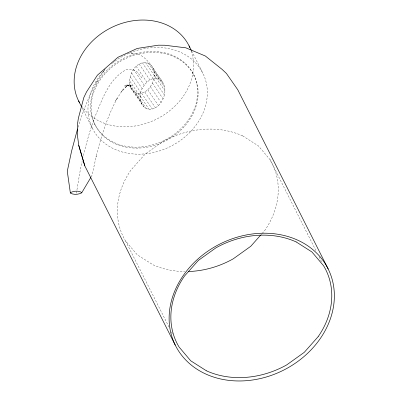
<?xml version="1.0" encoding="UTF-8"?>
<svg xmlns="http://www.w3.org/2000/svg" width="401" height="401" viewBox="0 0 401 401"><rect width="100%" height="100%" fill="white"/><g stroke="black" fill="none" stroke-linecap="round" stroke-linejoin="round"><path stroke-width="0.3" stroke-dasharray="2 1.5" d="M129.673 80.907C129.989 72.35 136.074 62.391 145.493 62.481C148.691 62.887 151.302 65.002 152.781 67.814C156.555 75.518 165.312 81.598 164.921 90.917C164.61 99.478 158.52 109.438 149.102 109.348C145.904 108.942 143.292 106.821 141.819 104.014C138.044 96.31 129.282 90.23 129.673 80.907L140.355 96.776L140.681 100.626L141.819 104.014M140.355 96.776C139.443 85.624 155.327 70.025 163.463 83.679M91.102 177.001L92.2 174.856L96.26 155.924L95.974 157.097C101.057 136.791 107.262 116.571 117.323 98.12L115.598 100.736L123.368 88.877L121.473 91.759L127.328 85.478L124.736 87.739L130.285 84.395L127.272 85.744L124.165 86.004L132.43 85.288L129.297 85.548L126.34 84.706L131.052 87.102L128.536 85.248C131.252 88.556 133.688 93.012 138.42 93.478C141.949 93.664 145.197 92.029 147.779 89.734C153.372 84.185 156.024 75.228 152.781 67.814M76.385 193.207L79.739 173.052A163.603 53.458 -84.6 0 1 82.145 161.297M78.125 127.182C84.37 106.776 92.305 86.591 105.002 69.263L103.107 72.145M96.22 82.671L97.939 80.05M260.951 234.791L261.768 233.868M262.179 233.407L264.625 230.645M127.698 53.659C145.217 49.468 153.443 69.919 161.588 80.982M131.227 53.333L134.36 53.072M242.64 135.859L258.404 145.904L270.038 159.658L316.504 251.753M242.63 135.869A83.869 69.368 -26.8 0 0 162.36 141.829L144.876 154.355L130.997 170.004A81.689 67.563 -26.8 0 0 125.588 240.991L137.217 254.745L152.987 264.79A83.869 69.368 -26.8 0 0 184.806 271.557M141.959 77.979L137.217 72.05L131.829 69.313L125.934 69.829C108.345 79.418 101.844 100.691 94.43 117.964A163.603 53.458 -84.6 0 0 83.097 157.047M131.137 88.145L143.693 106.711M153.919 71.203L164.6 87.067M148.42 63.298L159.102 79.167M154.24 75.052L164.921 90.917M145.493 62.481L156.174 78.345M153.723 79.102L164.405 94.967M142.33 62.716L153.007 78.586M152.41 83.077L163.092 98.942M139.137 63.995L149.819 79.864M150.38 86.701L161.062 102.566M136.134 66.225L146.816 82.095M147.779 89.734L158.46 105.598M133.533 69.258L144.215 85.127M144.781 91.964L155.458 107.829M131.508 72.887L142.185 88.751M141.588 93.243L152.27 109.107M130.19 76.857L140.871 92.726M138.42 93.478L149.102 109.348M135.498 92.661L146.175 108.526M129.999 84.756L140.681 100.626M319.041 256.775L321.577 261.803M191.618 50.942L202.896 73.293M193.633 74.616A55.323 45.759 -26.8 0 1 136.977 147.152A55.323 45.759 -26.8 0 1 101.759 76.15A55.323 45.759 -26.8 0 1 193.633 74.616L194.114 75.563A55.323 45.759 -26.8 0 1 137.458 148.099A55.323 45.759 -26.8 0 1 102.24 77.097A55.323 45.759 -26.8 0 1 194.114 75.563M94.616 123.994L95.092 124.942M81.984 107.628L92.42 128.305M125.583 240.991L168.951 326.95M171.488 331.973L172.33 333.647M191.182 50.952A61.709 51.037 -26.8 0 1 157.137 118.826A61.709 51.037 -26.8 0 1 82.03 106.656M130.099 52.762A61.709 51.037 -26.8 0 1 207.217 96.265A61.709 51.037 -26.8 0 1 122.591 152.084A61.709 51.037 -26.8 0 1 106.034 68.631M111.493 63.734A61.709 51.037 -26.8 0 1 112.45 62.977M112.932 62.601A61.709 51.037 -26.8 0 1 114.415 61.493M114.917 61.132A61.709 51.037 -26.8 0 1 127.814 53.739M270.033 159.658A81.689 67.563 -26.8 0 1 264.635 230.65"/><path stroke-width="0.6" d="M70.376 193.036L70.466 192.64C73.704 190.891 78.601 190.485 81.764 192.46L81.679 192.851C78.436 194.605 73.543 195.011 70.376 193.036L67.283 171.247L71.624 150.997L77.553 128.932M81.679 192.851L90.786 177.533M260.545 235.252L250.745 246.299L233.262 258.815A83.869 69.368 -26.8 0 1 188.605 271.517M318.133 336.695L304.254 352.349L286.765 364.865A83.869 69.368 -26.8 0 1 206.495 370.83M296.144 241.908L311.913 251.953L323.547 265.708A81.689 67.563 -26.8 0 1 318.143 336.7M206.49 370.84L190.726 360.795L179.092 347.04A81.689 67.563 -26.8 0 1 184.495 276.048L198.38 260.404L215.868 247.883A83.869 69.368 -26.8 0 1 296.138 241.918M328.203 269.031A85.413 70.646 -26.8 0 0 186.385 271.287A85.413 70.646 -26.8 0 0 240.635 380.965A85.413 70.646 -26.8 0 0 328.203 269.031L237.743 89.719L226.435 73.463L222.014 69.313L205.367 56.02L185.813 47.809L164.686 45.238L158.295 45.193L137.247 48.441L117.934 57.293L97.368 75.218L86.526 91.919L83.834 97.518L78.37 118.265L77.614 123.297L77.348 134.736L78.751 145.403L84.801 165.849L175.272 345.161M189.082 45.914L191.337 50.381M78.601 100.922L81.704 107.067M78.751 145.403L84.801 165.849M79.438 102.526A61.709 51.037 -26.8 0 1 111.202 27.674A61.709 51.037 -26.8 0 1 189.848 47.549"/></g></svg>
